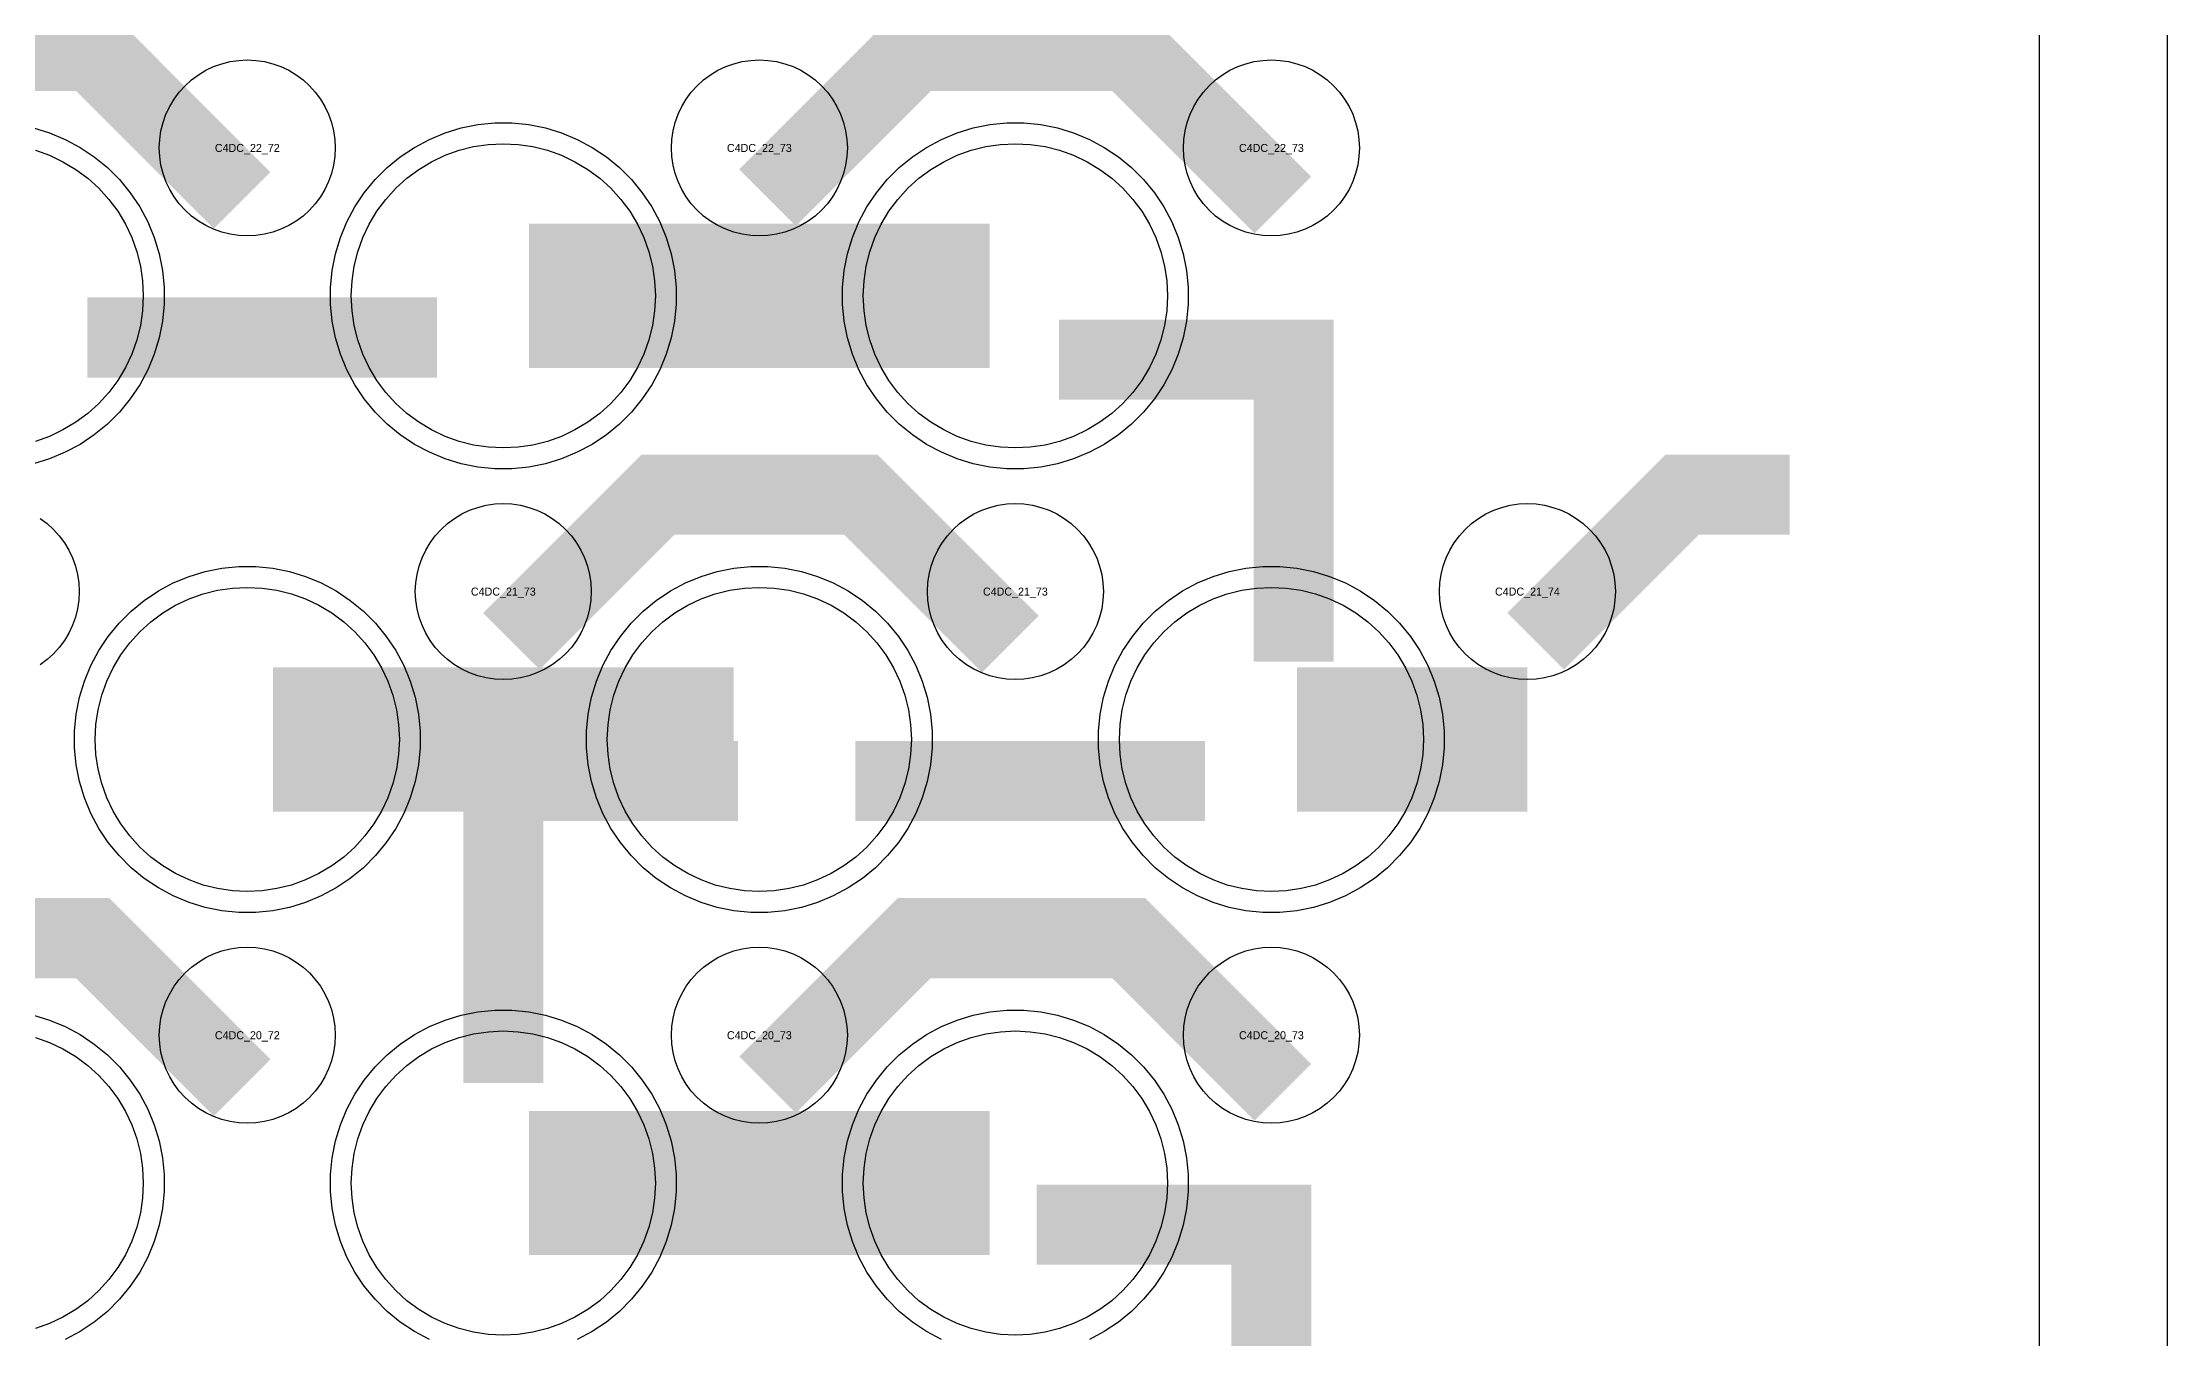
# Model space of a CAD drawing. Extents: x -11880 to 11880, y -14992 to 14992.
# Drawn here: x 11216 to 11880, y -12117 to -11712 of the extents above; entities that cross this region are included whole.
import ezdxf
from ezdxf.enums import TextEntityAlignment as Align

# ---------------------------------------------------------------- set-up
doc = ezdxf.new("R2010")
doc.units = 0
doc.header["$MEASUREMENT"] = 0
for name, color, linetype in [('GDS_775_DT_237', 138, 'CONTINUOUS'), ('OUTLINE', 30, 'CONTINUOUS'), ('RDL1_FS', 34, 'CONTINUOUS'), ('RDL_BS', 160, 'CONTINUOUS')]:
    doc.layers.add(name, color=color, linetype=linetype)

msp = doc.modelspace()

# ---------------------------------------------------------------- linework, layer by layer
at = {"layer": 'OUTLINE'}
for points in [[(-11880, -14992.5), (11880, -14992.5), (11880, 14992.5), (-11880, 14992.5)], [(-11840, -14952.5), (11840, -14952.5), (11840, 14952.5), (-11840, 14952.5)]]:
    msp.add_lwpolyline(points, close=True, dxfattribs=at)
at = {"layer": 'RDL1_FS', "color": 241, "true_color": 0xf7abae}
msp.add_lwpolyline([(11213.791, -11745.691), (11218.181, -11747.263), (11222.395, -11749.255), (11226.395, -11751.653), (11230.14, -11754.431), (11233.594, -11757.561), (11236.724, -11761.015), (11239.502, -11764.76), (11241.9, -11768.76), (11243.892, -11772.974), (11245.464, -11777.364), (11246.596, -11781.887), (11247.28, -11786.498), (11247.509, -11791.155), (11247.28, -11795.812), (11246.596, -11800.423), (11245.464, -11804.946), (11243.892, -11809.336), (11241.9, -11813.55), (11239.502, -11817.55), (11236.724, -11821.295), (11233.594, -11824.749), (11230.14, -11827.879), (11226.395, -11830.657), (11222.395, -11833.055), (11218.181, -11835.047), (11213.791, -11836.619)], dxfattribs=at)
for points in [[(11360, -11838.664), (11355.343, -11838.435), (11350.732, -11837.751), (11346.209, -11836.619), (11341.819, -11835.047), (11337.605, -11833.055), (11333.605, -11830.657), (11329.86, -11827.879), (11326.406, -11824.749), (11323.276, -11821.295), (11320.498, -11817.55), (11318.1, -11813.55), (11316.108, -11809.336), (11314.536, -11804.946), (11313.404, -11800.423), (11312.72, -11795.812), (11312.491, -11791.155), (11312.72, -11786.498), (11313.404, -11781.887), (11314.536, -11777.364), (11316.108, -11772.974), (11318.1, -11768.76), (11320.498, -11764.76), (11323.276, -11761.015), (11326.406, -11757.561), (11329.86, -11754.431), (11333.605, -11751.653), (11337.605, -11749.255), (11341.819, -11747.263), (11346.209, -11745.691), (11350.732, -11744.559), (11355.343, -11743.875), (11360, -11743.646), (11364.657, -11743.875), (11369.268, -11744.559), (11373.791, -11745.691), (11378.181, -11747.263), (11382.395, -11749.255), (11386.395, -11751.653), (11390.14, -11754.431), (11393.594, -11757.561), (11396.724, -11761.015), (11399.502, -11764.76), (11401.9, -11768.76), (11403.892, -11772.974), (11405.464, -11777.364), (11406.596, -11781.887), (11407.28, -11786.498), (11407.509, -11791.155), (11407.28, -11795.812), (11406.596, -11800.423), (11405.464, -11804.946), (11403.892, -11809.336), (11401.9, -11813.55), (11399.502, -11817.55), (11396.724, -11821.295), (11393.594, -11824.749), (11390.14, -11827.879), (11386.395, -11830.657), (11382.395, -11833.055), (11378.181, -11835.047), (11373.791, -11836.619), (11369.268, -11837.751), (11364.657, -11838.435)], [(11520, -11838.664), (11515.343, -11838.435), (11510.732, -11837.751), (11506.209, -11836.619), (11501.819, -11835.047), (11497.605, -11833.055), (11493.605, -11830.657), (11489.86, -11827.879), (11486.406, -11824.749), (11483.276, -11821.295), (11480.498, -11817.55), (11478.1, -11813.55), (11476.108, -11809.336), (11474.536, -11804.946), (11473.404, -11800.423), (11472.72, -11795.812), (11472.491, -11791.155), (11472.72, -11786.498), (11473.404, -11781.887), (11474.536, -11777.364), (11476.108, -11772.974), (11478.1, -11768.76), (11480.498, -11764.76), (11483.276, -11761.015), (11486.406, -11757.561), (11489.86, -11754.431), (11493.605, -11751.653), (11497.605, -11749.255), (11501.819, -11747.263), (11506.209, -11745.691), (11510.732, -11744.559), (11515.343, -11743.875), (11520, -11743.646), (11524.657, -11743.875), (11529.268, -11744.559), (11533.791, -11745.691), (11538.181, -11747.263), (11542.395, -11749.255), (11546.395, -11751.653), (11550.14, -11754.431), (11553.594, -11757.561), (11556.724, -11761.015), (11559.502, -11764.76), (11561.9, -11768.76), (11563.892, -11772.974), (11565.464, -11777.364), (11566.596, -11781.887), (11567.28, -11786.498), (11567.509, -11791.155), (11567.28, -11795.812), (11566.596, -11800.423), (11565.464, -11804.946), (11563.892, -11809.336), (11561.9, -11813.55), (11559.502, -11817.55), (11556.724, -11821.295), (11553.594, -11824.749), (11550.14, -11827.879), (11546.395, -11830.657), (11542.395, -11833.055), (11538.181, -11835.047), (11533.791, -11836.619), (11529.268, -11837.751), (11524.657, -11838.435)], [(11280, -11977.229), (11275.343, -11977), (11270.732, -11976.316), (11266.209, -11975.184), (11261.819, -11973.612), (11257.605, -11971.62), (11253.605, -11969.222), (11249.86, -11966.444), (11246.406, -11963.314), (11243.276, -11959.86), (11240.498, -11956.115), (11238.1, -11952.115), (11236.108, -11947.901), (11234.536, -11943.511), (11233.404, -11938.988), (11232.72, -11934.377), (11232.491, -11929.72), (11232.72, -11925.063), (11233.404, -11920.452), (11234.536, -11915.929), (11236.108, -11911.539), (11238.1, -11907.325), (11240.498, -11903.325), (11243.276, -11899.58), (11246.406, -11896.126), (11249.86, -11892.996), (11253.605, -11890.218), (11257.605, -11887.82), (11261.819, -11885.828), (11266.209, -11884.256), (11270.732, -11883.124), (11275.343, -11882.44), (11280, -11882.211), (11284.657, -11882.44), (11289.268, -11883.124), (11293.791, -11884.256), (11298.181, -11885.828), (11302.395, -11887.82), (11306.395, -11890.218), (11310.14, -11892.996), (11313.594, -11896.126), (11316.724, -11899.58), (11319.502, -11903.325), (11321.9, -11907.325), (11323.892, -11911.539), (11325.464, -11915.929), (11326.596, -11920.452), (11327.28, -11925.063), (11327.509, -11929.72), (11327.28, -11934.377), (11326.596, -11938.988), (11325.464, -11943.511), (11323.892, -11947.901), (11321.9, -11952.115), (11319.502, -11956.115), (11316.724, -11959.86), (11313.594, -11963.314), (11310.14, -11966.444), (11306.395, -11969.222), (11302.395, -11971.62), (11298.181, -11973.612), (11293.791, -11975.184), (11289.268, -11976.316), (11284.657, -11977)], [(11440, -11977.229), (11435.343, -11977), (11430.732, -11976.316), (11426.209, -11975.184), (11421.819, -11973.612), (11417.605, -11971.62), (11413.605, -11969.222), (11409.86, -11966.444), (11406.406, -11963.314), (11403.276, -11959.86), (11400.498, -11956.115), (11398.1, -11952.115), (11396.108, -11947.901), (11394.536, -11943.511), (11393.404, -11938.988), (11392.72, -11934.377), (11392.491, -11929.72), (11392.72, -11925.063), (11393.404, -11920.452), (11394.536, -11915.929), (11396.108, -11911.539), (11398.1, -11907.325), (11400.498, -11903.325), (11403.276, -11899.58), (11406.406, -11896.126), (11409.86, -11892.996), (11413.605, -11890.218), (11417.605, -11887.82), (11421.819, -11885.828), (11426.209, -11884.256), (11430.732, -11883.124), (11435.343, -11882.44), (11440, -11882.211), (11444.657, -11882.44), (11449.268, -11883.124), (11453.791, -11884.256), (11458.181, -11885.828), (11462.395, -11887.82), (11466.395, -11890.218), (11470.14, -11892.996), (11473.594, -11896.126), (11476.724, -11899.58), (11479.502, -11903.325), (11481.9, -11907.325), (11483.892, -11911.539), (11485.464, -11915.929), (11486.596, -11920.452), (11487.28, -11925.063), (11487.509, -11929.72), (11487.28, -11934.377), (11486.596, -11938.988), (11485.464, -11943.511), (11483.892, -11947.901), (11481.9, -11952.115), (11479.502, -11956.115), (11476.724, -11959.86), (11473.594, -11963.314), (11470.14, -11966.444), (11466.395, -11969.222), (11462.395, -11971.62), (11458.181, -11973.612), (11453.791, -11975.184), (11449.268, -11976.316), (11444.657, -11977)], [(11600, -11977.229), (11595.343, -11977), (11590.732, -11976.316), (11586.209, -11975.184), (11581.819, -11973.612), (11577.605, -11971.62), (11573.605, -11969.222), (11569.86, -11966.444), (11566.406, -11963.314), (11563.276, -11959.86), (11560.498, -11956.115), (11558.1, -11952.115), (11556.108, -11947.901), (11554.536, -11943.511), (11553.404, -11938.988), (11552.72, -11934.377), (11552.491, -11929.72), (11552.72, -11925.063), (11553.404, -11920.452), (11554.536, -11915.929), (11556.108, -11911.539), (11558.1, -11907.325), (11560.498, -11903.325), (11563.276, -11899.58), (11566.406, -11896.126), (11569.86, -11892.996), (11573.605, -11890.218), (11577.605, -11887.82), (11581.819, -11885.828), (11586.209, -11884.256), (11590.732, -11883.124), (11595.343, -11882.44), (11600, -11882.211), (11604.657, -11882.44), (11609.268, -11883.124), (11613.791, -11884.256), (11618.181, -11885.828), (11622.395, -11887.82), (11626.395, -11890.218), (11630.14, -11892.996), (11633.594, -11896.126), (11636.724, -11899.58), (11639.502, -11903.325), (11641.9, -11907.325), (11643.892, -11911.539), (11645.464, -11915.929), (11646.596, -11920.452), (11647.28, -11925.063), (11647.509, -11929.72), (11647.28, -11934.377), (11646.596, -11938.988), (11645.464, -11943.511), (11643.892, -11947.901), (11641.9, -11952.115), (11639.502, -11956.115), (11636.724, -11959.86), (11633.594, -11963.314), (11630.14, -11966.444), (11626.395, -11969.222), (11622.395, -11971.62), (11618.181, -11973.612), (11613.791, -11975.184), (11609.268, -11976.316), (11604.657, -11977)], [(11360, -12115.794), (11355.343, -12115.565), (11350.732, -12114.881), (11346.209, -12113.749), (11341.819, -12112.177), (11337.605, -12110.185), (11333.605, -12107.787), (11329.86, -12105.009), (11326.406, -12101.879), (11323.276, -12098.425), (11320.498, -12094.68), (11318.1, -12090.68), (11316.108, -12086.466), (11314.536, -12082.076), (11313.404, -12077.553), (11312.72, -12072.942), (11312.491, -12068.285), (11312.72, -12063.628), (11313.404, -12059.017), (11314.536, -12054.494), (11316.108, -12050.104), (11318.1, -12045.89), (11320.498, -12041.89), (11323.276, -12038.145), (11326.406, -12034.691), (11329.86, -12031.561), (11333.605, -12028.783), (11337.605, -12026.385), (11341.819, -12024.393), (11346.209, -12022.821), (11350.732, -12021.689), (11355.343, -12021.005), (11360, -12020.776), (11364.657, -12021.005), (11369.268, -12021.689), (11373.791, -12022.821), (11378.181, -12024.393), (11382.395, -12026.385), (11386.395, -12028.783), (11390.14, -12031.561), (11393.594, -12034.691), (11396.724, -12038.145), (11399.502, -12041.89), (11401.9, -12045.89), (11403.892, -12050.104), (11405.464, -12054.494), (11406.596, -12059.017), (11407.28, -12063.628), (11407.509, -12068.285), (11407.28, -12072.942), (11406.596, -12077.553), (11405.464, -12082.076), (11403.892, -12086.466), (11401.9, -12090.68), (11399.502, -12094.68), (11396.724, -12098.425), (11393.594, -12101.879), (11390.14, -12105.009), (11386.395, -12107.787), (11382.395, -12110.185), (11378.181, -12112.177), (11373.791, -12113.749), (11369.268, -12114.881), (11364.657, -12115.565)], [(11520, -12115.794), (11515.343, -12115.565), (11510.732, -12114.881), (11506.209, -12113.749), (11501.819, -12112.177), (11497.605, -12110.185), (11493.605, -12107.787), (11489.86, -12105.009), (11486.406, -12101.879), (11483.276, -12098.425), (11480.498, -12094.68), (11478.1, -12090.68), (11476.108, -12086.466), (11474.536, -12082.076), (11473.404, -12077.553), (11472.72, -12072.942), (11472.491, -12068.285), (11472.72, -12063.628), (11473.404, -12059.017), (11474.536, -12054.494), (11476.108, -12050.104), (11478.1, -12045.89), (11480.498, -12041.89), (11483.276, -12038.145), (11486.406, -12034.691), (11489.86, -12031.561), (11493.605, -12028.783), (11497.605, -12026.385), (11501.819, -12024.393), (11506.209, -12022.821), (11510.732, -12021.689), (11515.343, -12021.005), (11520, -12020.776), (11524.657, -12021.005), (11529.268, -12021.689), (11533.791, -12022.821), (11538.181, -12024.393), (11542.395, -12026.385), (11546.395, -12028.783), (11550.14, -12031.561), (11553.594, -12034.691), (11556.724, -12038.145), (11559.502, -12041.89), (11561.9, -12045.89), (11563.892, -12050.104), (11565.464, -12054.494), (11566.596, -12059.017), (11567.28, -12063.628), (11567.509, -12068.285), (11567.28, -12072.942), (11566.596, -12077.553), (11565.464, -12082.076), (11563.892, -12086.466), (11561.9, -12090.68), (11559.502, -12094.68), (11556.724, -12098.425), (11553.594, -12101.879), (11550.14, -12105.009), (11546.395, -12107.787), (11542.395, -12110.185), (11538.181, -12112.177), (11533.791, -12113.749), (11529.268, -12114.881), (11524.657, -12115.565)]]:
    msp.add_lwpolyline(points, close=True, dxfattribs=at)
for points in [[(11368.002, -11791.155, 45, 45, 0), (11440.002, -11791.155, 45, 45, 0)], [(11440.002, -11791.155, 45, 45, 0), (11512.002, -11791.155, 45, 45, 0)], [(11288.002, -11929.72, 45, 45, 0), (11360.002, -11929.72, 45, 45, 0)], [(11360.002, -11929.72, 45, 45, 0), (11432.002, -11929.72, 45, 45, 0)], [(11608.002, -11929.72, 45, 45, 0), (11680.002, -11929.72, 45, 45, 0)], [(11368.002, -12068.285, 45, 45, 0), (11440.002, -12068.285, 45, 45, 0)], [(11440.002, -12068.285, 45, 45, 0), (11512.002, -12068.285, 45, 45, 0)]]:
    msp.add_lwpolyline(points, format="xyseb", dxfattribs=at)
at = {"layer": 'RDL1_FS'}
msp.add_lwpolyline([(11213.791, -12022.821), (11218.181, -12024.393), (11222.395, -12026.385), (11226.395, -12028.783), (11230.14, -12031.561), (11233.594, -12034.691), (11236.724, -12038.145), (11239.502, -12041.89), (11241.9, -12045.89), (11243.892, -12050.104), (11245.464, -12054.494), (11246.596, -12059.017), (11247.28, -12063.628), (11247.509, -12068.285), (11247.28, -12072.942), (11246.596, -12077.553), (11245.464, -12082.076), (11243.892, -12086.466), (11241.9, -12090.68), (11239.502, -12094.68), (11236.724, -12098.425), (11233.594, -12101.879), (11230.14, -12105.009), (11226.395, -12107.787), (11222.395, -12110.185), (11218.181, -12112.177), (11213.791, -12113.749)], dxfattribs=at)
at = {"layer": 'RDL_BS'}
for points in [[(11278.401, -11761.368, 25, 25, 0), (11231.687, -11714.654, 25, 25, 0), (11201.929, -11714.654, 25, 25, 0)], [(11442.562, -11760.469, 25, 25, 0), (11488.377, -11714.654, 25, 25, 0), (11521.93, -11714.654, 25, 25, 0)], [(11603.555, -11762.774, 25, 25, 0), (11555.435, -11714.654, 25, 25, 0), (11521.838, -11714.654, 25, 25, 0)], [(11362.562, -11899.034, 25, 25, 0), (11408.377, -11853.219, 25, 25, 0), (11441.93, -11853.219, 25, 25, 0)], [(11518.401, -11899.933, 25, 25, 0), (11471.687, -11853.219, 25, 25, 0), (11441.929, -11853.219, 25, 25, 0)], [(11682.562, -11899.034, 25, 25, 0), (11728.377, -11853.219, 25, 25, 0), (11761.93, -11853.219, 25, 25, 0)], [(11278.401, -12038.498, 25, 25, 0), (11231.687, -11991.784, 25, 25, 0), (11201.929, -11991.784, 25, 25, 0)], [(11442.562, -12037.599, 25, 25, 0), (11488.377, -11991.784, 25, 25, 0), (11521.93, -11991.784, 25, 25, 0)], [(11603.555, -12039.904, 25, 25, 0), (11555.435, -11991.784, 25, 25, 0), (11521.838, -11991.784, 25, 25, 0)]]:
    msp.add_lwpolyline(points, format="xyseb", dxfattribs=at)
for points in [[(11280, -11772.461), (11277.307, -11772.329), (11274.635, -11771.933), (11272.016, -11771.276), (11269.481, -11770.369), (11267.044, -11769.217), (11264.72, -11767.824), (11262.557, -11766.221), (11260.558, -11764.409), (11258.746, -11762.41), (11257.143, -11760.247), (11255.75, -11757.923), (11254.598, -11755.486), (11253.691, -11752.951), (11253.034, -11750.332), (11252.638, -11747.66), (11252.506, -11744.967), (11252.638, -11742.274), (11253.034, -11739.602), (11253.691, -11736.983), (11254.598, -11734.448), (11255.75, -11732.011), (11257.143, -11729.687), (11258.746, -11727.524), (11260.558, -11725.525), (11262.557, -11723.713), (11264.72, -11722.11), (11267.044, -11720.717), (11269.481, -11719.565), (11272.016, -11718.658), (11274.635, -11718.001), (11277.307, -11717.605), (11280, -11717.473), (11282.693, -11717.605), (11285.365, -11718.001), (11287.984, -11718.658), (11290.519, -11719.565), (11292.956, -11720.717), (11295.28, -11722.11), (11297.443, -11723.713), (11299.442, -11725.525), (11301.254, -11727.524), (11302.857, -11729.687), (11304.25, -11732.011), (11305.402, -11734.448), (11306.309, -11736.983), (11306.966, -11739.602), (11307.362, -11742.274), (11307.494, -11744.967), (11307.362, -11747.66), (11306.966, -11750.332), (11306.309, -11752.951), (11305.402, -11755.486), (11304.25, -11757.923), (11302.857, -11760.247), (11301.254, -11762.41), (11299.442, -11764.409), (11297.443, -11766.221), (11295.28, -11767.824), (11292.956, -11769.217), (11290.519, -11770.369), (11287.984, -11771.276), (11285.365, -11771.933), (11282.693, -11772.329)], [(11440, -11772.461), (11437.307, -11772.329), (11434.635, -11771.933), (11432.016, -11771.276), (11429.481, -11770.369), (11427.044, -11769.217), (11424.72, -11767.824), (11422.557, -11766.221), (11420.558, -11764.409), (11418.746, -11762.41), (11417.143, -11760.247), (11415.75, -11757.923), (11414.598, -11755.486), (11413.691, -11752.951), (11413.034, -11750.332), (11412.638, -11747.66), (11412.506, -11744.967), (11412.638, -11742.274), (11413.034, -11739.602), (11413.691, -11736.983), (11414.598, -11734.448), (11415.75, -11732.011), (11417.143, -11729.687), (11418.746, -11727.524), (11420.558, -11725.525), (11422.557, -11723.713), (11424.72, -11722.11), (11427.044, -11720.717), (11429.481, -11719.565), (11432.016, -11718.658), (11434.635, -11718.001), (11437.307, -11717.605), (11440, -11717.473), (11442.693, -11717.605), (11445.365, -11718.001), (11447.984, -11718.658), (11450.519, -11719.565), (11452.956, -11720.717), (11455.28, -11722.11), (11457.443, -11723.713), (11459.442, -11725.525), (11461.254, -11727.524), (11462.857, -11729.687), (11464.25, -11732.011), (11465.402, -11734.448), (11466.309, -11736.983), (11466.966, -11739.602), (11467.362, -11742.274), (11467.494, -11744.967), (11467.362, -11747.66), (11466.966, -11750.332), (11466.309, -11752.951), (11465.402, -11755.486), (11464.25, -11757.923), (11462.857, -11760.247), (11461.254, -11762.41), (11459.442, -11764.409), (11457.443, -11766.221), (11455.28, -11767.824), (11452.956, -11769.217), (11450.519, -11770.369), (11447.984, -11771.276), (11445.365, -11771.933), (11442.693, -11772.329)], [(11600, -11772.461), (11597.307, -11772.329), (11594.635, -11771.933), (11592.016, -11771.276), (11589.481, -11770.369), (11587.044, -11769.217), (11584.72, -11767.824), (11582.557, -11766.221), (11580.558, -11764.409), (11578.746, -11762.41), (11577.143, -11760.247), (11575.75, -11757.923), (11574.598, -11755.486), (11573.691, -11752.951), (11573.034, -11750.332), (11572.638, -11747.66), (11572.506, -11744.967), (11572.638, -11742.274), (11573.034, -11739.602), (11573.691, -11736.983), (11574.598, -11734.448), (11575.75, -11732.011), (11577.143, -11729.687), (11578.746, -11727.524), (11580.558, -11725.525), (11582.557, -11723.713), (11584.72, -11722.11), (11587.044, -11720.717), (11589.481, -11719.565), (11592.016, -11718.658), (11594.635, -11718.001), (11597.307, -11717.605), (11600, -11717.473), (11602.693, -11717.605), (11605.365, -11718.001), (11607.984, -11718.658), (11610.519, -11719.565), (11612.956, -11720.717), (11615.28, -11722.11), (11617.443, -11723.713), (11619.442, -11725.525), (11621.254, -11727.524), (11622.857, -11729.687), (11624.25, -11732.011), (11625.402, -11734.448), (11626.309, -11736.983), (11626.966, -11739.602), (11627.362, -11742.274), (11627.494, -11744.967), (11627.362, -11747.66), (11626.966, -11750.332), (11626.309, -11752.951), (11625.402, -11755.486), (11624.25, -11757.923), (11622.857, -11760.247), (11621.254, -11762.41), (11619.442, -11764.409), (11617.443, -11766.221), (11615.28, -11767.824), (11612.956, -11769.217), (11610.519, -11770.369), (11607.984, -11771.276), (11605.365, -11771.933), (11602.693, -11772.329)], [(11360, -11911.026), (11357.307, -11910.894), (11354.635, -11910.498), (11352.016, -11909.841), (11349.481, -11908.934), (11347.044, -11907.782), (11344.72, -11906.389), (11342.557, -11904.786), (11340.558, -11902.974), (11338.746, -11900.975), (11337.143, -11898.812), (11335.75, -11896.488), (11334.598, -11894.051), (11333.691, -11891.516), (11333.034, -11888.897), (11332.638, -11886.225), (11332.506, -11883.532), (11332.638, -11880.839), (11333.034, -11878.167), (11333.691, -11875.548), (11334.598, -11873.013), (11335.75, -11870.576), (11337.143, -11868.252), (11338.746, -11866.089), (11340.558, -11864.09), (11342.557, -11862.278), (11344.72, -11860.675), (11347.044, -11859.282), (11349.481, -11858.13), (11352.016, -11857.223), (11354.635, -11856.566), (11357.307, -11856.17), (11360, -11856.038), (11362.693, -11856.17), (11365.365, -11856.566), (11367.984, -11857.223), (11370.519, -11858.13), (11372.956, -11859.282), (11375.28, -11860.675), (11377.443, -11862.278), (11379.442, -11864.09), (11381.254, -11866.089), (11382.857, -11868.252), (11384.25, -11870.576), (11385.402, -11873.013), (11386.309, -11875.548), (11386.966, -11878.167), (11387.362, -11880.839), (11387.494, -11883.532), (11387.362, -11886.225), (11386.966, -11888.897), (11386.309, -11891.516), (11385.402, -11894.051), (11384.25, -11896.488), (11382.857, -11898.812), (11381.254, -11900.975), (11379.442, -11902.974), (11377.443, -11904.786), (11375.28, -11906.389), (11372.956, -11907.782), (11370.519, -11908.934), (11367.984, -11909.841), (11365.365, -11910.498), (11362.693, -11910.894)], [(11520, -11911.026), (11517.307, -11910.894), (11514.635, -11910.498), (11512.016, -11909.841), (11509.481, -11908.934), (11507.044, -11907.782), (11504.72, -11906.389), (11502.557, -11904.786), (11500.558, -11902.974), (11498.746, -11900.975), (11497.143, -11898.812), (11495.75, -11896.488), (11494.598, -11894.051), (11493.691, -11891.516), (11493.034, -11888.897), (11492.638, -11886.225), (11492.506, -11883.532), (11492.638, -11880.839), (11493.034, -11878.167), (11493.691, -11875.548), (11494.598, -11873.013), (11495.75, -11870.576), (11497.143, -11868.252), (11498.746, -11866.089), (11500.558, -11864.09), (11502.557, -11862.278), (11504.72, -11860.675), (11507.044, -11859.282), (11509.481, -11858.13), (11512.016, -11857.223), (11514.635, -11856.566), (11517.307, -11856.17), (11520, -11856.038), (11522.693, -11856.17), (11525.365, -11856.566), (11527.984, -11857.223), (11530.519, -11858.13), (11532.956, -11859.282), (11535.28, -11860.675), (11537.443, -11862.278), (11539.442, -11864.09), (11541.254, -11866.089), (11542.857, -11868.252), (11544.25, -11870.576), (11545.402, -11873.013), (11546.309, -11875.548), (11546.966, -11878.167), (11547.362, -11880.839), (11547.494, -11883.532), (11547.362, -11886.225), (11546.966, -11888.897), (11546.309, -11891.516), (11545.402, -11894.051), (11544.25, -11896.488), (11542.857, -11898.812), (11541.254, -11900.975), (11539.442, -11902.974), (11537.443, -11904.786), (11535.28, -11906.389), (11532.956, -11907.782), (11530.519, -11908.934), (11527.984, -11909.841), (11525.365, -11910.498), (11522.693, -11910.894)], [(11680, -11911.026), (11677.307, -11910.894), (11674.635, -11910.498), (11672.016, -11909.841), (11669.481, -11908.934), (11667.044, -11907.782), (11664.72, -11906.389), (11662.557, -11904.786), (11660.558, -11902.974), (11658.746, -11900.975), (11657.143, -11898.812), (11655.75, -11896.488), (11654.598, -11894.051), (11653.691, -11891.516), (11653.034, -11888.897), (11652.638, -11886.225), (11652.506, -11883.532), (11652.638, -11880.839), (11653.034, -11878.167), (11653.691, -11875.548), (11654.598, -11873.013), (11655.75, -11870.576), (11657.143, -11868.252), (11658.746, -11866.089), (11660.558, -11864.09), (11662.557, -11862.278), (11664.72, -11860.675), (11667.044, -11859.282), (11669.481, -11858.13), (11672.016, -11857.223), (11674.635, -11856.566), (11677.307, -11856.17), (11680, -11856.038), (11682.693, -11856.17), (11685.365, -11856.566), (11687.984, -11857.223), (11690.519, -11858.13), (11692.956, -11859.282), (11695.28, -11860.675), (11697.443, -11862.278), (11699.442, -11864.09), (11701.254, -11866.089), (11702.857, -11868.252), (11704.25, -11870.576), (11705.402, -11873.013), (11706.309, -11875.548), (11706.966, -11878.167), (11707.362, -11880.839), (11707.494, -11883.532), (11707.362, -11886.225), (11706.966, -11888.897), (11706.309, -11891.516), (11705.402, -11894.051), (11704.25, -11896.488), (11702.857, -11898.812), (11701.254, -11900.975), (11699.442, -11902.974), (11697.443, -11904.786), (11695.28, -11906.389), (11692.956, -11907.782), (11690.519, -11908.934), (11687.984, -11909.841), (11685.365, -11910.498), (11682.693, -11910.894)], [(11280, -12049.591), (11277.307, -12049.459), (11274.635, -12049.063), (11272.016, -12048.406), (11269.481, -12047.499), (11267.044, -12046.347), (11264.72, -12044.954), (11262.557, -12043.351), (11260.558, -12041.539), (11258.746, -12039.54), (11257.143, -12037.377), (11255.75, -12035.053), (11254.598, -12032.616), (11253.691, -12030.081), (11253.034, -12027.462), (11252.638, -12024.79), (11252.506, -12022.097), (11252.638, -12019.404), (11253.034, -12016.732), (11253.691, -12014.113), (11254.598, -12011.578), (11255.75, -12009.141), (11257.143, -12006.817), (11258.746, -12004.654), (11260.558, -12002.655), (11262.557, -12000.843), (11264.72, -11999.24), (11267.044, -11997.847), (11269.481, -11996.695), (11272.016, -11995.788), (11274.635, -11995.131), (11277.307, -11994.735), (11280, -11994.603), (11282.693, -11994.735), (11285.365, -11995.131), (11287.984, -11995.788), (11290.519, -11996.695), (11292.956, -11997.847), (11295.28, -11999.24), (11297.443, -12000.843), (11299.442, -12002.655), (11301.254, -12004.654), (11302.857, -12006.817), (11304.25, -12009.141), (11305.402, -12011.578), (11306.309, -12014.113), (11306.966, -12016.732), (11307.362, -12019.404), (11307.494, -12022.097), (11307.362, -12024.79), (11306.966, -12027.462), (11306.309, -12030.081), (11305.402, -12032.616), (11304.25, -12035.053), (11302.857, -12037.377), (11301.254, -12039.54), (11299.442, -12041.539), (11297.443, -12043.351), (11295.28, -12044.954), (11292.956, -12046.347), (11290.519, -12047.499), (11287.984, -12048.406), (11285.365, -12049.063), (11282.693, -12049.459)], [(11440, -12049.591), (11437.307, -12049.459), (11434.635, -12049.063), (11432.016, -12048.406), (11429.481, -12047.499), (11427.044, -12046.347), (11424.72, -12044.954), (11422.557, -12043.351), (11420.558, -12041.539), (11418.746, -12039.54), (11417.143, -12037.377), (11415.75, -12035.053), (11414.598, -12032.616), (11413.691, -12030.081), (11413.034, -12027.462), (11412.638, -12024.79), (11412.506, -12022.097), (11412.638, -12019.404), (11413.034, -12016.732), (11413.691, -12014.113), (11414.598, -12011.578), (11415.75, -12009.141), (11417.143, -12006.817), (11418.746, -12004.654), (11420.558, -12002.655), (11422.557, -12000.843), (11424.72, -11999.24), (11427.044, -11997.847), (11429.481, -11996.695), (11432.016, -11995.788), (11434.635, -11995.131), (11437.307, -11994.735), (11440, -11994.603), (11442.693, -11994.735), (11445.365, -11995.131), (11447.984, -11995.788), (11450.519, -11996.695), (11452.956, -11997.847), (11455.28, -11999.24), (11457.443, -12000.843), (11459.442, -12002.655), (11461.254, -12004.654), (11462.857, -12006.817), (11464.25, -12009.141), (11465.402, -12011.578), (11466.309, -12014.113), (11466.966, -12016.732), (11467.362, -12019.404), (11467.494, -12022.097), (11467.362, -12024.79), (11466.966, -12027.462), (11466.309, -12030.081), (11465.402, -12032.616), (11464.25, -12035.053), (11462.857, -12037.377), (11461.254, -12039.54), (11459.442, -12041.539), (11457.443, -12043.351), (11455.28, -12044.954), (11452.956, -12046.347), (11450.519, -12047.499), (11447.984, -12048.406), (11445.365, -12049.063), (11442.693, -12049.459)], [(11600, -12049.591), (11597.307, -12049.459), (11594.635, -12049.063), (11592.016, -12048.406), (11589.481, -12047.499), (11587.044, -12046.347), (11584.72, -12044.954), (11582.557, -12043.351), (11580.558, -12041.539), (11578.746, -12039.54), (11577.143, -12037.377), (11575.75, -12035.053), (11574.598, -12032.616), (11573.691, -12030.081), (11573.034, -12027.462), (11572.638, -12024.79), (11572.506, -12022.097), (11572.638, -12019.404), (11573.034, -12016.732), (11573.691, -12014.113), (11574.598, -12011.578), (11575.75, -12009.141), (11577.143, -12006.817), (11578.746, -12004.654), (11580.558, -12002.655), (11582.557, -12000.843), (11584.72, -11999.24), (11587.044, -11997.847), (11589.481, -11996.695), (11592.016, -11995.788), (11594.635, -11995.131), (11597.307, -11994.735), (11600, -11994.603), (11602.693, -11994.735), (11605.365, -11995.131), (11607.984, -11995.788), (11610.519, -11996.695), (11612.956, -11997.847), (11615.28, -11999.24), (11617.443, -12000.843), (11619.442, -12002.655), (11621.254, -12004.654), (11622.857, -12006.817), (11624.25, -12009.141), (11625.402, -12011.578), (11626.309, -12014.113), (11626.966, -12016.732), (11627.362, -12019.404), (11627.494, -12022.097), (11627.362, -12024.79), (11626.966, -12027.462), (11626.309, -12030.081), (11625.402, -12032.616), (11624.25, -12035.053), (11622.857, -12037.377), (11621.254, -12039.54), (11619.442, -12041.539), (11617.443, -12043.351), (11615.28, -12044.954), (11612.956, -12046.347), (11610.519, -12047.499), (11607.984, -12048.406), (11605.365, -12049.063), (11602.693, -12049.459)]]:
    msp.add_lwpolyline(points, close=True, dxfattribs=at)
at = {"layer": 'RDL_BS', "color": 241, "true_color": 0xf7abae}
for points in [[(11213.165, -11738.718), (11218.205, -11740.249), (11223.115, -11742.28), (11227.777, -11744.772), (11232.191, -11747.719), (11236.292, -11751.081), (11240.074, -11754.863), (11243.436, -11758.964), (11246.383, -11763.378), (11248.875, -11768.04), (11250.906, -11772.95), (11252.437, -11777.99), (11253.483, -11783.217), (11254, -11788.511), (11254, -11793.799), (11253.483, -11799.093), (11252.437, -11804.32), (11250.906, -11809.36), (11248.875, -11814.27), (11246.383, -11818.932), (11243.436, -11823.346), (11240.074, -11827.447), (11236.292, -11831.229), (11232.191, -11834.591), (11227.777, -11837.538), (11223.115, -11840.03), (11218.205, -11842.061), (11213.165, -11843.592)], [(11336.885, -12117.16), (11332.223, -12114.668), (11327.809, -12111.721), (11323.708, -12108.359), (11319.926, -12104.577), (11316.564, -12100.476), (11313.617, -12096.062), (11311.125, -12091.4), (11309.094, -12086.49), (11307.563, -12081.45), (11306.517, -12076.223), (11306, -12070.929), (11306, -12065.641), (11306.517, -12060.347), (11307.563, -12055.12), (11309.094, -12050.08), (11311.125, -12045.17), (11313.617, -12040.508), (11316.564, -12036.094), (11319.926, -12031.993), (11323.708, -12028.211), (11327.809, -12024.849), (11332.223, -12021.902), (11336.885, -12019.41), (11341.795, -12017.379), (11346.835, -12015.848), (11352.062, -12014.802), (11357.356, -12014.285), (11362.644, -12014.285), (11367.938, -12014.802), (11373.165, -12015.848), (11378.205, -12017.379), (11383.115, -12019.41), (11387.777, -12021.902), (11392.191, -12024.849), (11396.292, -12028.211), (11400.074, -12031.993), (11403.436, -12036.094), (11406.383, -12040.508), (11408.875, -12045.17), (11410.906, -12050.08), (11412.437, -12055.12), (11413.483, -12060.347), (11414, -12065.641), (11414, -12070.929), (11413.483, -12076.223), (11412.437, -12081.45), (11410.906, -12086.49), (11408.875, -12091.4), (11406.383, -12096.062), (11403.436, -12100.476), (11400.074, -12104.577), (11396.292, -12108.359), (11392.191, -12111.721), (11387.777, -12114.668), (11383.115, -12117.16)], [(11496.885, -12117.16), (11492.223, -12114.668), (11487.809, -12111.721), (11483.708, -12108.359), (11479.926, -12104.577), (11476.564, -12100.476), (11473.617, -12096.062), (11471.125, -12091.4), (11469.094, -12086.49), (11467.563, -12081.45), (11466.517, -12076.223), (11466, -12070.929), (11466, -12065.641), (11466.517, -12060.347), (11467.563, -12055.12), (11469.094, -12050.08), (11471.125, -12045.17), (11473.617, -12040.508), (11476.564, -12036.094), (11479.926, -12031.993), (11483.708, -12028.211), (11487.809, -12024.849), (11492.223, -12021.902), (11496.885, -12019.41), (11501.795, -12017.379), (11506.835, -12015.848), (11512.062, -12014.802), (11517.356, -12014.285), (11522.644, -12014.285), (11527.938, -12014.802), (11533.165, -12015.848), (11538.205, -12017.379), (11543.115, -12019.41), (11547.777, -12021.902), (11552.191, -12024.849), (11556.292, -12028.211), (11560.074, -12031.993), (11563.436, -12036.094), (11566.383, -12040.508), (11568.875, -12045.17), (11570.906, -12050.08), (11572.437, -12055.12), (11573.483, -12060.347), (11574, -12065.641), (11574, -12070.929), (11573.483, -12076.223), (11572.437, -12081.45), (11570.906, -12086.49), (11568.875, -12091.4), (11566.383, -12096.062), (11563.436, -12100.476), (11560.074, -12104.577), (11556.292, -12108.359), (11552.191, -12111.721), (11547.777, -12114.668), (11543.115, -12117.16)]]:
    msp.add_lwpolyline(points, dxfattribs=at)
for points in [[(11357.356, -11845.155), (11352.062, -11844.638), (11346.835, -11843.592), (11341.795, -11842.061), (11336.885, -11840.03), (11332.223, -11837.538), (11327.809, -11834.591), (11323.708, -11831.229), (11319.926, -11827.447), (11316.564, -11823.346), (11313.617, -11818.932), (11311.125, -11814.27), (11309.094, -11809.36), (11307.563, -11804.32), (11306.517, -11799.093), (11306, -11793.799), (11306, -11788.511), (11306.517, -11783.217), (11307.563, -11777.99), (11309.094, -11772.95), (11311.125, -11768.04), (11313.617, -11763.378), (11316.564, -11758.964), (11319.926, -11754.863), (11323.708, -11751.081), (11327.809, -11747.719), (11332.223, -11744.772), (11336.885, -11742.28), (11341.795, -11740.249), (11346.835, -11738.718), (11352.062, -11737.672), (11357.356, -11737.155), (11362.644, -11737.155), (11367.938, -11737.672), (11373.165, -11738.718), (11378.205, -11740.249), (11383.115, -11742.28), (11387.777, -11744.772), (11392.191, -11747.719), (11396.292, -11751.081), (11400.074, -11754.863), (11403.436, -11758.964), (11406.383, -11763.378), (11408.875, -11768.04), (11410.906, -11772.95), (11412.437, -11777.99), (11413.483, -11783.217), (11414, -11788.511), (11414, -11793.799), (11413.483, -11799.093), (11412.437, -11804.32), (11410.906, -11809.36), (11408.875, -11814.27), (11406.383, -11818.932), (11403.436, -11823.346), (11400.074, -11827.447), (11396.292, -11831.229), (11392.191, -11834.591), (11387.777, -11837.538), (11383.115, -11840.03), (11378.205, -11842.061), (11373.165, -11843.592), (11367.938, -11844.638), (11362.644, -11845.155)], [(11517.356, -11845.155), (11512.062, -11844.638), (11506.835, -11843.592), (11501.795, -11842.061), (11496.885, -11840.03), (11492.223, -11837.538), (11487.809, -11834.591), (11483.708, -11831.229), (11479.926, -11827.447), (11476.564, -11823.346), (11473.617, -11818.932), (11471.125, -11814.27), (11469.094, -11809.36), (11467.563, -11804.32), (11466.517, -11799.093), (11466, -11793.799), (11466, -11788.511), (11466.517, -11783.217), (11467.563, -11777.99), (11469.094, -11772.95), (11471.125, -11768.04), (11473.617, -11763.378), (11476.564, -11758.964), (11479.926, -11754.863), (11483.708, -11751.081), (11487.809, -11747.719), (11492.223, -11744.772), (11496.885, -11742.28), (11501.795, -11740.249), (11506.835, -11738.718), (11512.062, -11737.672), (11517.356, -11737.155), (11522.644, -11737.155), (11527.938, -11737.672), (11533.165, -11738.718), (11538.205, -11740.249), (11543.115, -11742.28), (11547.777, -11744.772), (11552.191, -11747.719), (11556.292, -11751.081), (11560.074, -11754.863), (11563.436, -11758.964), (11566.383, -11763.378), (11568.875, -11768.04), (11570.906, -11772.95), (11572.437, -11777.99), (11573.483, -11783.217), (11574, -11788.511), (11574, -11793.799), (11573.483, -11799.093), (11572.437, -11804.32), (11570.906, -11809.36), (11568.875, -11814.27), (11566.383, -11818.932), (11563.436, -11823.346), (11560.074, -11827.447), (11556.292, -11831.229), (11552.191, -11834.591), (11547.777, -11837.538), (11543.115, -11840.03), (11538.205, -11842.061), (11533.165, -11843.592), (11527.938, -11844.638), (11522.644, -11845.155)], [(11277.356, -11983.72), (11272.062, -11983.203), (11266.835, -11982.157), (11261.795, -11980.626), (11256.885, -11978.595), (11252.223, -11976.103), (11247.809, -11973.156), (11243.708, -11969.794), (11239.926, -11966.012), (11236.564, -11961.911), (11233.617, -11957.497), (11231.125, -11952.835), (11229.094, -11947.925), (11227.563, -11942.885), (11226.517, -11937.658), (11226, -11932.364), (11226, -11927.076), (11226.517, -11921.782), (11227.563, -11916.555), (11229.094, -11911.515), (11231.125, -11906.605), (11233.617, -11901.943), (11236.564, -11897.529), (11239.926, -11893.428), (11243.708, -11889.646), (11247.809, -11886.284), (11252.223, -11883.337), (11256.885, -11880.845), (11261.795, -11878.814), (11266.835, -11877.283), (11272.062, -11876.237), (11277.356, -11875.72), (11282.644, -11875.72), (11287.938, -11876.237), (11293.165, -11877.283), (11298.205, -11878.814), (11303.115, -11880.845), (11307.777, -11883.337), (11312.191, -11886.284), (11316.292, -11889.646), (11320.074, -11893.428), (11323.436, -11897.529), (11326.383, -11901.943), (11328.875, -11906.605), (11330.906, -11911.515), (11332.437, -11916.555), (11333.483, -11921.782), (11334, -11927.076), (11334, -11932.364), (11333.483, -11937.658), (11332.437, -11942.885), (11330.906, -11947.925), (11328.875, -11952.835), (11326.383, -11957.497), (11323.436, -11961.911), (11320.074, -11966.012), (11316.292, -11969.794), (11312.191, -11973.156), (11307.777, -11976.103), (11303.115, -11978.595), (11298.205, -11980.626), (11293.165, -11982.157), (11287.938, -11983.203), (11282.644, -11983.72)], [(11437.356, -11983.72), (11432.062, -11983.203), (11426.835, -11982.157), (11421.795, -11980.626), (11416.885, -11978.595), (11412.223, -11976.103), (11407.809, -11973.156), (11403.708, -11969.794), (11399.926, -11966.012), (11396.564, -11961.911), (11393.617, -11957.497), (11391.125, -11952.835), (11389.094, -11947.925), (11387.563, -11942.885), (11386.517, -11937.658), (11386, -11932.364), (11386, -11927.076), (11386.517, -11921.782), (11387.563, -11916.555), (11389.094, -11911.515), (11391.125, -11906.605), (11393.617, -11901.943), (11396.564, -11897.529), (11399.926, -11893.428), (11403.708, -11889.646), (11407.809, -11886.284), (11412.223, -11883.337), (11416.885, -11880.845), (11421.795, -11878.814), (11426.835, -11877.283), (11432.062, -11876.237), (11437.356, -11875.72), (11442.644, -11875.72), (11447.938, -11876.237), (11453.165, -11877.283), (11458.205, -11878.814), (11463.115, -11880.845), (11467.777, -11883.337), (11472.191, -11886.284), (11476.292, -11889.646), (11480.074, -11893.428), (11483.436, -11897.529), (11486.383, -11901.943), (11488.875, -11906.605), (11490.906, -11911.515), (11492.437, -11916.555), (11493.483, -11921.782), (11494, -11927.076), (11494, -11932.364), (11493.483, -11937.658), (11492.437, -11942.885), (11490.906, -11947.925), (11488.875, -11952.835), (11486.383, -11957.497), (11483.436, -11961.911), (11480.074, -11966.012), (11476.292, -11969.794), (11472.191, -11973.156), (11467.777, -11976.103), (11463.115, -11978.595), (11458.205, -11980.626), (11453.165, -11982.157), (11447.938, -11983.203), (11442.644, -11983.72)], [(11597.356, -11983.72), (11592.062, -11983.203), (11586.835, -11982.157), (11581.795, -11980.626), (11576.885, -11978.595), (11572.223, -11976.103), (11567.809, -11973.156), (11563.708, -11969.794), (11559.926, -11966.012), (11556.564, -11961.911), (11553.617, -11957.497), (11551.125, -11952.835), (11549.094, -11947.925), (11547.563, -11942.885), (11546.517, -11937.658), (11546, -11932.364), (11546, -11927.076), (11546.517, -11921.782), (11547.563, -11916.555), (11549.094, -11911.515), (11551.125, -11906.605), (11553.617, -11901.943), (11556.564, -11897.529), (11559.926, -11893.428), (11563.708, -11889.646), (11567.809, -11886.284), (11572.223, -11883.337), (11576.885, -11880.845), (11581.795, -11878.814), (11586.835, -11877.283), (11592.062, -11876.237), (11597.356, -11875.72), (11602.644, -11875.72), (11607.938, -11876.237), (11613.165, -11877.283), (11618.205, -11878.814), (11623.115, -11880.845), (11627.777, -11883.337), (11632.191, -11886.284), (11636.292, -11889.646), (11640.074, -11893.428), (11643.436, -11897.529), (11646.383, -11901.943), (11648.875, -11906.605), (11650.906, -11911.515), (11652.437, -11916.555), (11653.483, -11921.782), (11654, -11927.076), (11654, -11932.364), (11653.483, -11937.658), (11652.437, -11942.885), (11650.906, -11947.925), (11648.875, -11952.835), (11646.383, -11957.497), (11643.436, -11961.911), (11640.074, -11966.012), (11636.292, -11969.794), (11632.191, -11973.156), (11627.777, -11976.103), (11623.115, -11978.595), (11618.205, -11980.626), (11613.165, -11982.157), (11607.938, -11983.203), (11602.644, -11983.72)]]:
    msp.add_lwpolyline(points, close=True, dxfattribs=at)
for points in [[(11230.016, -11804.168, 25, 25, 0), (11339.281, -11804.168, 25, 25, 0)], [(11606.951, -11905.399, 25, 25, 0), (11606.951, -11798.622, 25, 25, 0)], [(11606.951, -11905.399, 25, 25, 0), (11606.951, -11798.622, 25, 25, 0)], [(11619.451, -11811.122, 25, 25, 0), (11533.618, -11811.122, 25, 25, 0)], [(11619.451, -11811.122, 25, 25, 0), (11554.784, -11811.122, 25, 25, 0)], [(11360, -12037.01, 25, 25, 0), (11360, -11930.233, 25, 25, 0)], [(11360, -12037.01, 25, 25, 0), (11360, -11930.233, 25, 25, 0)], [(11347.5, -11942.733, 25, 25, 0), (11412.167, -11942.733, 25, 25, 0)], [(11347.5, -11942.733, 25, 25, 0), (11433.333, -11942.733, 25, 25, 0)], [(11470.016, -11942.733, 25, 25, 0), (11579.281, -11942.733, 25, 25, 0)], [(11600, -12175.575, 25, 25, 0), (11600, -12068.798, 25, 25, 0)], [(11600, -12175.575, 25, 25, 0), (11600, -12068.798, 25, 25, 0)], [(11612.5, -12081.298, 25, 25, 0), (11526.667, -12081.298, 25, 25, 0)], [(11612.5, -12081.298, 25, 25, 0), (11547.833, -12081.298, 25, 25, 0)]]:
    msp.add_lwpolyline(points, format="xyseb", dxfattribs=at)
at = {"layer": 'RDL_BS'}
for points in [[(11215.28, -11860.675), (11217.443, -11862.278), (11219.442, -11864.09), (11221.254, -11866.089), (11222.857, -11868.252), (11224.25, -11870.576), (11225.402, -11873.013), (11226.309, -11875.548), (11226.966, -11878.167), (11227.362, -11880.839), (11227.494, -11883.532), (11227.362, -11886.225), (11226.966, -11888.897), (11226.309, -11891.516), (11225.402, -11894.051), (11224.25, -11896.488), (11222.857, -11898.812), (11221.254, -11900.975), (11219.442, -11902.974), (11217.443, -11904.786), (11215.28, -11906.389)], [(11213.165, -12015.848), (11218.205, -12017.379), (11223.115, -12019.41), (11227.777, -12021.902), (11232.191, -12024.849), (11236.292, -12028.211), (11240.074, -12031.993), (11243.436, -12036.094), (11246.383, -12040.508), (11248.875, -12045.17), (11250.906, -12050.08), (11252.437, -12055.12), (11253.483, -12060.347), (11254, -12065.641), (11254, -12070.929), (11253.483, -12076.223), (11252.437, -12081.45), (11250.906, -12086.49), (11248.875, -12091.4), (11246.383, -12096.062), (11243.436, -12100.476), (11240.074, -12104.577), (11236.292, -12108.359), (11232.191, -12111.721), (11227.777, -12114.668), (11223.115, -12117.16)]]:
    msp.add_lwpolyline(points, dxfattribs=at)

# ---------------------------------------------------------------- texts
at = {"layer": 'GDS_775_DT_237'}
for s, p in [('C4DC_22_72', (11280, -11744.967)), ('C4DC_22_72', (11280, -11744.967)), ('C4DC_22_73', (11440, -11744.967)), ('C4DC_22_73', (11440, -11744.967)), ('C4DC_22_73', (11600, -11744.967)), ('C4DC_22_73', (11600, -11744.967)), ('C4DC_21_73', (11360, -11883.532)), ('C4DC_21_73', (11360, -11883.532)), ('C4DC_21_73', (11520, -11883.532)), ('C4DC_21_73', (11520, -11883.532)), ('C4DC_21_74', (11680, -11883.532)), ('C4DC_21_74', (11680, -11883.532)), ('C4DC_20_72', (11280, -12022.097)), ('C4DC_20_72', (11280, -12022.097)), ('C4DC_20_73', (11440, -12022.097)), ('C4DC_20_73', (11440, -12022.097)), ('C4DC_20_73', (11600, -12022.097)), ('C4DC_20_73', (11600, -12022.097))]:
    msp.add_text(s, height=2.5, dxfattribs=at).set_placement(p, align=Align.MIDDLE_CENTER)

doc.saveas('drawing.dxf')
